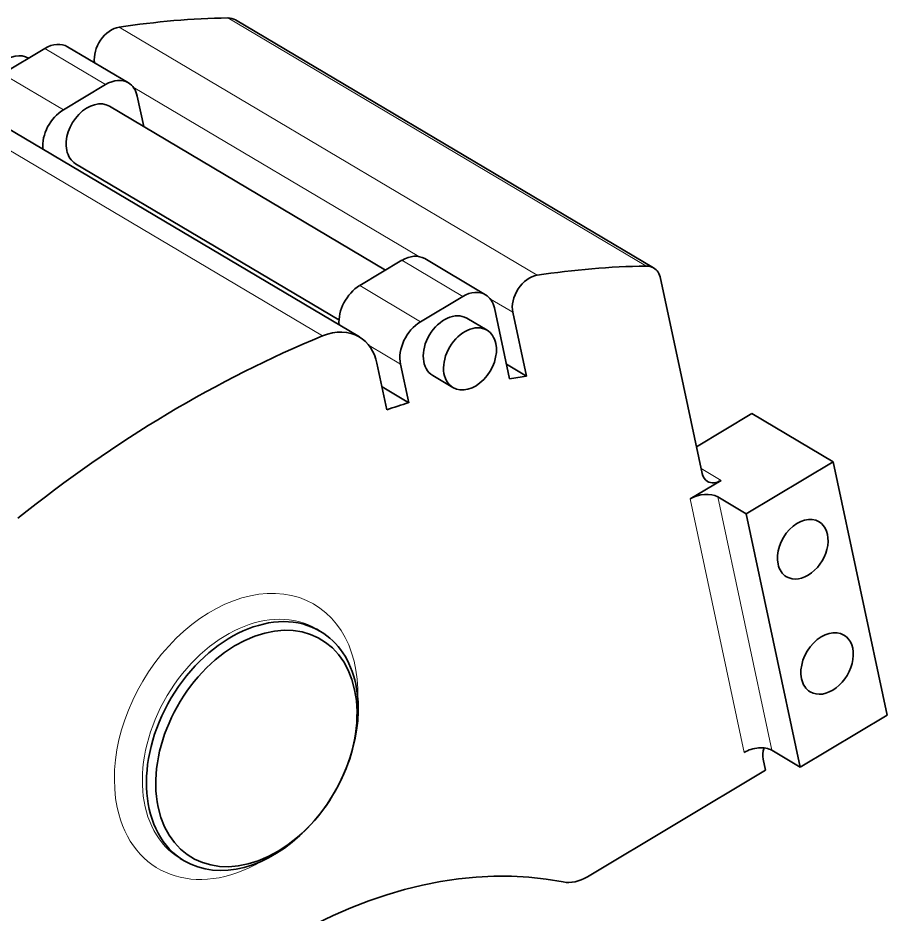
# Model space of a CAD drawing. Extents: x 0 to 594, y 0 to 420.
# Drawn here: x 300.6 to 430.9, y 85.5 to 219.9 of the extents above; entities that cross this region are included whole.
import ezdxf

# ---------------------------------------------------------------- set-up
doc = ezdxf.new("R2010")
doc.units = 0

msp = doc.modelspace()

# ---------------------------------------------------------------- linework, layer by layer
at = {"color": 7, "lineweight": 13}
for p, q in [((394.72, 182.67), (332.06, 219.85)), ((315.73, 218.47), (378.4, 181.28)), ((346.21, 172.18), (283.55, 209.37)), ((317.85, 209.49), (360.65, 184.1)), ((405.49, 148.06), (413.59, 110.07)), ((401.34, 147.75), (409.44, 109.76))]:
    msp.add_line(p, q, dxfattribs=at)
at = {"color": 7, "lineweight": 35}
for p, q in [((395.86, 182.38), (333.19, 219.56)), ((351.75, 172.04), (289.08, 209.23)), ((314.31, 206.61), (355.69, 182.06)), ((309.21, 198.01), (348.7, 174.58)), ((422.76, 153.32), (430.86, 115.33)), ((409.75, 145.53), (417.85, 107.54)), ((412.63, 107.1), (385.93, 91.12))]:
    msp.add_line(p, q, dxfattribs=at)
at = {"color": 7, "lineweight": 35, "ltscale": 0.184617}
msp.add_line((304.59, 215.29), (298.26, 211.5), dxfattribs=at)
at = {"color": 7, "lineweight": 13, "ltscale": 0.265298}
msp.add_line((313.72, 209.87), (304.59, 215.29), dxfattribs=at)
at = {"color": 7, "lineweight": 35, "ltscale": 0.265298}
msp.add_line((308.01, 215.54), (317.13, 210.13), dxfattribs=at)
at = {"color": 7, "lineweight": 35, "ltscale": 0.000307877}
msp.add_line((302.14, 213.83), (302.15, 213.83), dxfattribs=at)
at = {"color": 7, "lineweight": 13, "ltscale": 0.265299}
for p, q in [((307.38, 206.08), (298.26, 211.5)), ((358.13, 183.52), (367.26, 178.1)), ((351.8, 179.73), (360.92, 174.31))]:
    msp.add_line(p, q, dxfattribs=at)
at = {"color": 7, "lineweight": 35, "ltscale": 0.184616}
for p, q in [((313.72, 209.87), (307.38, 206.08)), ((358.13, 183.52), (351.8, 179.73)), ((367.26, 178.1), (360.92, 174.31))]:
    msp.add_line(p, q, dxfattribs=at)
at = {"color": 7, "lineweight": 35, "ltscale": 0.116828}
msp.add_line((319.43, 203.58), (318.46, 208.15), dxfattribs=at)
at = {"color": 7, "lineweight": 35, "ltscale": 0.265299}
msp.add_line((361.55, 183.77), (370.67, 178.36), dxfattribs=at)
at = {"color": 7, "lineweight": 35, "ltscale": 0.351018}
msp.add_line((399.84, 167.06), (396.92, 180.79), dxfattribs=at)
at = {"color": 7, "lineweight": 13, "ltscale": 0.097795}
msp.add_line((371.39, 177.72), (374.75, 175.73), dxfattribs=at)
at = {"color": 7, "lineweight": 35, "ltscale": 0.271394}
msp.add_line((374.26, 165.76), (372, 176.38), dxfattribs=at)
at = {"color": 7, "lineweight": 35, "ltscale": 0.088433}
for p, q in [((367.85, 174.84), (370.89, 173.04)), ((362.75, 166.24), (365.79, 164.44))]:
    msp.add_line(p, q, dxfattribs=at)
at = {"color": 7, "lineweight": 35, "ltscale": 0.244458}
msp.add_line((376.79, 166.16), (374.75, 175.73), dxfattribs=at)
at = {"color": 7, "lineweight": 13, "ltscale": 0.136861}
msp.add_line((353.21, 170.74), (357.91, 167.95), dxfattribs=at)
at = {"color": 7, "lineweight": 35, "ltscale": 0.177759}
msp.add_line((355.87, 161.12), (354.39, 168.08), dxfattribs=at)
at = {"color": 7, "lineweight": 35, "ltscale": 0.147791}
msp.add_line((357.91, 167.95), (359.15, 162.17), dxfattribs=at)
at = {"color": 7, "lineweight": 35, "ltscale": 0.087207}
msp.add_line((376.79, 166.16), (373.79, 167.94), dxfattribs=at)
at = {"color": 7, "lineweight": 35, "ltscale": 0.395953}
msp.add_line((399.84, 167.06), (403.15, 151.57), dxfattribs=at)
at = {"color": 7, "lineweight": 35, "ltscale": 0.116277}
msp.add_line((355.15, 164.54), (359.15, 162.17), dxfattribs=at)
at = {"color": 7, "lineweight": 35, "ltscale": 0.241909}
msp.add_line((402.29, 155.57), (410.59, 160.54), dxfattribs=at)
at = {"color": 7, "lineweight": 35, "ltscale": 0.353731}
msp.add_line((410.59, 160.54), (422.76, 153.32), dxfattribs=at)
at = {"color": 7, "lineweight": 35, "ltscale": 0.379234}
for p, q in [((409.75, 145.53), (422.76, 153.32)), ((430.86, 115.33), (417.85, 107.54))]:
    msp.add_line(p, q, dxfattribs=at)
at = {"color": 7, "lineweight": 13, "ltscale": 0.087207}
msp.add_line((402.99, 152.31), (405.99, 150.53), dxfattribs=at)
at = {"color": 7, "lineweight": 35, "ltscale": 0.135424}
msp.add_line((405.99, 150.53), (401.34, 147.75), dxfattribs=at)
at = {"color": 7, "lineweight": 35, "ltscale": 0.123806}
for p, q in [((405.49, 148.06), (409.75, 145.53)), ((413.59, 110.07), (417.85, 107.54))]:
    msp.add_line(p, q, dxfattribs=at)
at = {"color": 7, "lineweight": 35, "ltscale": 0.017686}
msp.add_line((345.31, 128.26), (345.92, 127.9), dxfattribs=at)
at = {"color": 7, "lineweight": 35, "ltscale": 0.041588}
msp.add_line((412.28, 108.72), (412.63, 107.1), dxfattribs=at)
at = {"color": 7, "lineweight": 35, "ltscale": 0.017687}
msp.add_line((324.9, 93.86), (325.5, 93.5), dxfattribs=at)
at = {"color": 7, "lineweight": 35}
for centre, major_axis, ratio, start_param, end_param in [((291.31, 52.24), (-91.73, -154.58), 0.706751, 3.550317, 3.66796), ((331.15, 216.12), (-2.04, -3.44), 0.706751, 3.141654, 3.550317), ((315.19, 214.77), (-2.04, -3.44), 0.706751, 3.66796, 5.558928), ((305.46, 211.24), (-2.55, -4.3), 0.706751, 3.141689, 4.059079), ((299.59, 209.53), (-2.55, -4.3), 0.706751, 3.141689, 5.367377), ((314.58, 205.83), (-2.55, -4.3), 0.706751, 3.141689, 4.059079), ((314.58, 205.83), (-2.55, -4.3), 0.706751, 2.488283, 3.141689), ((311.76, 202.31), (-2.55, -4.3), 0.706751, 3.141689, 5.629875), ((308.25, 202.04), (-2.55, -4.3), 0.706751, 4.059079, 5.514864), ((311.76, 202.31), (-2.55, -4.3), 0.706751, 5.629875, 6.283281), ((359, 179.47), (-2.55, -4.3), 0.706751, 3.141689, 4.059079), ((353.97, 15.05), (-91.73, -154.58), 0.706751, 3.550317, 3.66796), ((393.82, 178.94), (-2.04, -3.44), 0.706751, 3.141654, 3.550317), ((393.82, 178.94), (-2.04, -3.44), 0.706751, 2.488283, 3.141654), ((377.85, 177.58), (-2.04, -3.44), 0.706751, 3.66796, 5.629875), ((352.66, 175.68), (-2.55, -4.3), 0.706751, 4.059079, 5.514864), ((368.12, 174.06), (-2.55, -4.3), 0.706751, 3.141689, 4.059079), ((368.12, 174.06), (-2.55, -4.3), 0.706751, 2.488283, 3.141689), ((365.3, 170.54), (-2.55, -4.3), 0.706751, 3.141689, 6.283281), ((361.79, 170.27), (-2.55, -4.3), 0.706751, 4.059079, 5.629875), ((368.34, 168.74), (-2.55, -4.3), 0.706751, 3.141689, 6.283281), ((353.97, 15.05), (-91.73, -154.58), 0.706751, 3.894445, 4.223713), ((346.64, 163.44), (-5.1, -8.6), 0.706751, 3.141513, 3.894445), ((346.64, 163.44), (-5.1, -8.6), 0.706751, 2.488283, 3.141513), ((368.34, 168.74), (-2.55, -4.3), 0.706751, 2.488283, 3.141689), ((368.34, 168.74), (-2.55, -4.3), 0.706751, 0.000096, 2.488283), ((353.97, 15.05), (-83.33, -140.44), 0.706751, 3.663012, 3.682844), ((353.97, 15.05), (-83.33, -140.44), 0.706751, 3.800098, 3.825356), ((405.47, 152.96), (-1.53, -2.58), 0.706751, 5.629875, 6.283281), ((405.47, 152.96), (-1.53, -2.58), 0.706751, 0.000096, 0.917486), ((403.16, 146.67), (2.93, 0.63), 0.561779, 0.546595, 2.117391), ((418.22, 140.21), (-2.44, -4.12), 0.706751, 3.141689, 5.629875), ((418.22, 140.21), (-2.44, -4.12), 0.706751, 0.000096, 3.141689), ((418.22, 140.21), (-2.44, -4.12), 0.706751, 5.629875, 6.283281), ((335.71, 110.7), (-10.21, -17.2), 0.706751, 3.141552, 6.283144), ((336.32, 110.34), (-9.7, -16.34), 0.706751, 5.629875459297169, 11.91306076647676), ((335.71, 110.7), (-10.21, -17.2), 0.706751, 2.488283, 3.141552), ((421.87, 123.09), (-2.53, -4.26), 0.706751, 3.141689, 5.629875), ((421.87, 123.09), (-2.53, -4.26), 0.706751, 0.000096, 3.141689), ((335.71, 110.7), (-10.21, -17.2), 0.706751, 6.283144, 8.771468), ((421.87, 123.09), (-2.53, -4.26), 0.706751, 5.629875, 6.283281), ((411.26, 108.68), (-2.93, -0.63), 0.561779, 3.688187, 5.258984), ((414.6, 110.11), (-1.53, -2.58), 0.706751, 5.000969, 5.629875), ((353.97, 15.05), (-41.67, -70.22), 0.706751, 3.387629, 4.730529), ((384.73, 96.78), (-3.57, -6.02), 0.706751, 0.246036, 0.917486)]:
    msp.add_ellipse(centre, major_axis=major_axis, ratio=ratio, start_param=start_param, end_param=end_param, dxfattribs=at)
at = {"color": 7, "lineweight": 13}
for centre, major_axis, start_param, end_param in [((333.28, 112.15), (-11.74, -19.78), 2.234971, 5.629875), ((335.1, 111.06), (-10.21, -17.2), 3.141552, 6.283144), ((333.28, 112.15), (-11.74, -19.78), 5.629875, 7.189805)]:
    msp.add_ellipse(centre, major_axis=major_axis, ratio=0.706751, start_param=start_param, end_param=end_param, dxfattribs=at)

doc.saveas('drawing.dxf')
